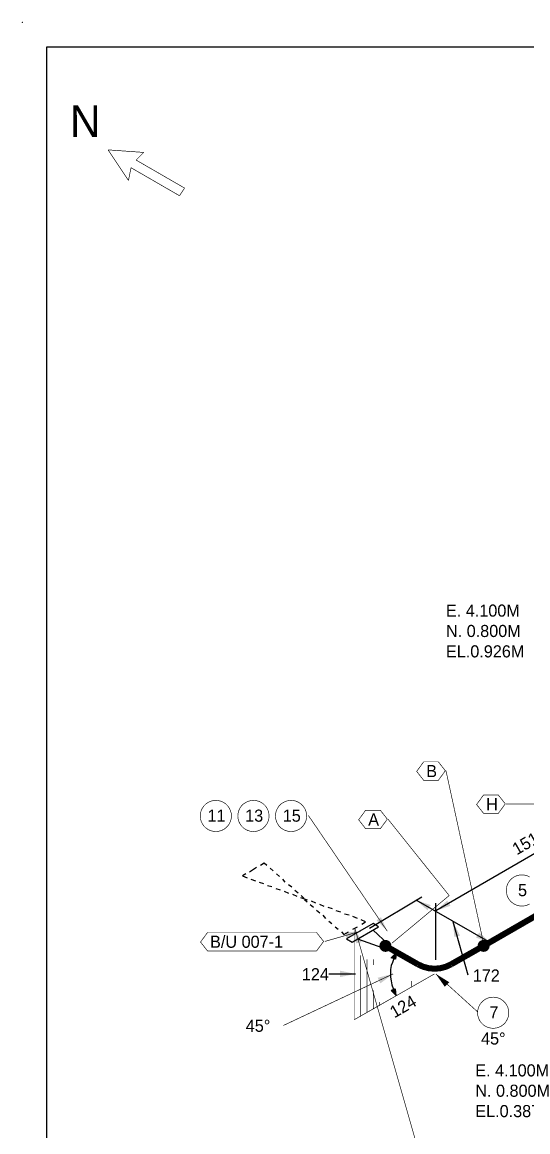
# Model space of a CAD drawing. Extents: x -4 to 431, y -3 to 272.
# Drawn here: x -3.9 to 75.4, y 97.8 to 272.1 of the extents above; entities that cross this region are included whole.
import ezdxf
from ezdxf.enums import TextEntityAlignment as Align

# ---------------------------------------------------------------- set-up
doc = ezdxf.new("R2010")
doc.units = 0
doc.header["$LTSCALE"] = 10
doc.layers.get('0').update_dxf_attribs({"lineweight": 0})
for name, color, linetype in [('DIMENSION', 2, 'Continuous'), ('INTERNAL', 3, 'Continuous'), ('PIPE', 7, 'Continuous'), ('TEXT2', 40, 'Continuous'), ('Title Block', 255, 'Continuous'), ('TITLE BLOCK-TEXT', 12, 'Continuous'), ('WELDS', 7, 'Continuous')]:
    doc.layers.add(name, color=color, linetype=linetype)
doc.styles.add('framdcn', font='', dxfattribs={"height": 2.5})
doc.styles.add('Scovan Standard', font='', dxfattribs={"height": 2.5})
doc.styles.get("Standard").update_dxf_attribs({"font": ''})
doc.styles.get('framdcn').set_extended_font_data('Franklin Gothic Medium Cond')
doc.styles.get('Scovan Standard').set_extended_font_data('Franklin Gothic Medium Cond')
doc.styles.get('Standard').set_extended_font_data('Franklin Gothic Medium Cond')

# ---------------------------------------------------------------- blocks, each defined once
blk = doc.blocks.new('block3')
at = {"layer": 'TEXT2'}
blk.add_hatch(color=256, dxfattribs=at).paths.add_polyline_path([(0, 0), (-1.7, 1.7), (-1, 2.2)])
at = {"layer": 'TEXT2', "linetype": 'ByBlock', "const_width": 0.1, "flags": 128}
blk.add_lwpolyline([(-12.4, 18.2), (0, 0)], dxfattribs=at)
blk = doc.blocks.new('block4')
at = {"layer": 'TEXT2'}
blk.add_hatch(color=256, dxfattribs=at).paths.add_polyline_path([(0, 0), (2.1, -1.3), (1.4, -2)])
at = {"layer": 'TEXT2', "linetype": 'ByBlock', "const_width": 0.1, "flags": 128}
blk.add_lwpolyline([(6.6, -6), (0, 0)], dxfattribs=at)
blk = doc.blocks.new('block8')
at = {"layer": 'TEXT2', "style": 'framdcn'}
for s, p in [('E. 4.100M', (0, 0)), ('N. 0.800M', (0, -3.2)), ('EL.0.387M', (0, -6.4))]:
    blk.add_text(s, height=1.9, dxfattribs=at).set_placement(p)
blk = doc.blocks.new('block14')
at = {"layer": 'TEXT2', "style": 'framdcn'}
for s, p in [('E. 4.100M', (0, 0)), ('N. 0.800M', (0, -3.2)), ('EL.0.926M', (0, -6.4))]:
    blk.add_text(s, height=1.9, dxfattribs=at).set_placement(p)
blk = doc.blocks.new('block45')
at = {"layer": 'PIPE', "linetype": 'ByBlock', "flags": 128}
for points in [[(0, 0), (-2.1, -1.2)], [(-1.2, -1.7), (2.9, 0.7)], [(2.1, 1.2), (0, 0)], [(4.5, -2.1), (2, 0.2)], [(2.9, 0.7), (2.1, 1.2)], [(-2.1, -1.2), (-1.2, -1.7)], [(-0.4, -1.2), (3.6, -2.6)], [(3.6, -2.6), (4.5, -2.1)]]:
    blk.add_lwpolyline(points, dxfattribs=at)
at = {"flags": 1}
for tag in ['Tag', 'UCI', 'Pipe Ref', 'Description', 'Key']:
    blk.add_attdef(tag, (0, 0), '', height=1, dxfattribs=at)
blk = doc.blocks.new('block46')
at = {"layer": 'PIPE', "linetype": 'ByBlock', "const_width": 0.95, "flags": 128}
for points in [[(-2.6, -4.51), (-7.7, -1.61)], [(7.7, -1.61), (2.6, -4.51)], [(2.6, -4.51), (1.78, -4.89), (0.91, -5.12), (0, -5.2), (-0.9, -5.12), (-1.78, -4.89), (-2.6, -4.51)]]:
    blk.add_lwpolyline(points, dxfattribs=at)
at = {"flags": 1}
for tag in ['Tag', 'UCI', 'Pipe Ref', 'Description', 'Key']:
    blk.add_attdef(tag, (0, 0), '', height=1, dxfattribs=at)
blk = doc.blocks.new('block47')
at = {"layer": 'PIPE', "linetype": 'ByBlock', "const_width": 0.95, "flags": 128}
blk.add_lwpolyline([(20.1, 11.6), (0, 0)], dxfattribs=at)
at = {"flags": 1}
for tag in ['Tag', 'UCI', 'Pipe Ref', 'Description', 'Key']:
    blk.add_attdef(tag, (0, 0), '', height=1, dxfattribs=at)
blk = doc.blocks.new('block75')
at = {"layer": 'WELDS'}
h = blk.add_hatch(color=256, dxfattribs=at)
edge = h.paths.add_edge_path(flags=0)
edge.add_arc((0, 0), 0.95, 0, 360)
at = {"flags": 1}
for tag in ['Tag', 'UCI', 'Pipe Ref', 'Description', 'Key']:
    blk.add_attdef(tag, (0, 0), '', height=1, dxfattribs=at)
blk = doc.blocks.new('block76')
at = {"layer": 'WELDS'}
h = blk.add_hatch(color=256, dxfattribs=at)
edge = h.paths.add_edge_path(flags=0)
edge.add_arc((0, 0), 0.95, 0, 360)
at = {"flags": 1}
for tag in ['Tag', 'UCI', 'Pipe Ref', 'Description', 'Key']:
    blk.add_attdef(tag, (0, 0), '', height=1, dxfattribs=at)
blk = doc.blocks.new('PADX-TBD')
blk.add_point((-7.73, 544.1))
at = {"layer": 'Title Block', "color": 255}
for p, q in [((0, 536.37), (843.77, 536.37)), ((0, 0), (0, 536.37))]:
    blk.add_line(p, q, dxfattribs=at)
at = {"layer": 'TITLE BLOCK-TEXT', "color": 12, "style": 'Scovan Standard', "flags": 8}
for tag, p in [('REF_5', (25, 38.42)), ('REV_5', (352.84, 38.42)), ('PROJECT5', (504.32, 38.42)), ('DATE5', (525.83, 38.42)), ('BY5', (542.96, 38.42)), ('CHK5', (555.71, 38.42)), ('PE5', (568.45, 38.42)), ('REF_4', (25, 31.19)), ('REV_4', (352.84, 31.19)), ('PROJECT4', (504.32, 31.19)), ('DATE4', (525.83, 31.19)), ('BY4', (542.96, 31.19)), ('CHK4', (555.71, 31.19)), ('PE4', (568.45, 31.19)), ('REF_3', (25, 23.97)), ('REV_3', (352.84, 23.97)), ('PROJECT3', (504.32, 23.97)), ('DATE3', (525.83, 23.97)), ('BY3', (542.96, 23.97)), ('CHK3', (555.71, 23.97)), ('PE3', (568.45, 23.97)), ('REF_2', (25, 16.74)), ('REV_2', (352.84, 16.74)), ('PROJECT2', (504.32, 16.74)), ('DATE2', (525.83, 16.74)), ('BY2', (542.96, 16.74)), ('CHK2', (555.71, 16.74)), ('PE2', (568.45, 16.74)), ('REF_1', (25, 9.51)), ('REV_1', (352.84, 9.51)), ('PROJECT1', (504.32, 9.51)), ('DATE1', (525.83, 9.51)), ('BY1', (542.96, 9.51)), ('CHK1', (555.71, 9.51)), ('PE1', (568.45, 9.51))]:
    blk.add_attdef(tag, text='', height=2.5, dxfattribs=at).set_placement(p, align=Align.MIDDLE_CENTER)
for tag, height, p in [('REF_5_DESC', 2.5, (52.27, 38.42)), ('REV_5_DESC', 2.5, (363.04, 38.42)), ('REF_4_DESC', 2.5, (52.27, 31.19)), ('REV_4_DESC', 2.5, (363.04, 31.19)), ('REF_3_DESC', 2.5, (52.27, 23.97)), ('REV_3_DESC', 2.5, (363.04, 23.97)), ('REF_2_DESC', 2.5, (52.27, 16.74)), ('REV_2_DESC', 2.5, (363.04, 16.74)), ('REF_1_DESC', 2.5, (52.27, 9.51)), ('REV_1_DESC', 2.5, (363.04, 9.51)), ('PATH', 2, (13, -2.9)), ('USER_PLOTTED', 2, (309, -2.9)), ('PLOT_DATE', 2, (348, -2.9))]:
    blk.add_attdef(tag, text='', height=height, dxfattribs=at).set_placement(p, align=Align.MIDDLE_LEFT)
at = {"layer": 'TITLE BLOCK-TEXT', "color": 12, "style": 'Scovan Standard'}
for tag, p in [('TITLE1', (747.45, 37.28)), ('LSD', (747.45, 31.28)), ('TITLE2', (747.45, 25.28)), ('TITLE3', (747.45, 19.28)), ('CLIENTDRAWINGNO', (686.57, 5.99)), ('RN', (838.5, 5.99))]:
    blk.add_attdef(tag, text='', height=4, dxfattribs=at).set_placement(p, align=Align.MIDDLE_CENTER)
at = {"layer": 'TITLE BLOCK-TEXT', "color": 210, "style": 'Scovan Standard', "flags": 8}
blk.add_attdef('DWGNO', text='', height=4, dxfattribs=at).set_placement((777.51, 5.99), align=Align.MIDDLE_CENTER)

msp = doc.modelspace()

# ---------------------------------------------------------------- hatches: boundary and pattern name
at = {"layer": 'DIMENSION'}
for points in [[(57.9, 134.2), (60.2, 133.4), (59.7, 132.6)], [(61, 132.5), (62.8, 134.1), (63.3, 133.3)], [(63.7, 130.8), (64.8, 128.6), (63.9, 128.4)], [(69.6, 127.5), (67.3, 128.3), (67.8, 129.1)], [(48.4, 122.6), (46, 122.1), (46, 123.1)]]:
    msp.add_hatch(color=256, dxfattribs=at).paths.add_polyline_path(points)
at = {"layer": 'INTERNAL'}
msp.add_hatch(color=256, dxfattribs=at).paths.add_polyline_path([(49.2, 129.3), (47, 128.2), (46.8, 129.1)])
msp.add_hatch(color=256, dxfattribs=at).paths.add_polyline_path([(49.2, 129.3), (47, 128.2), (46.8, 129.1)])
msp.add_hatch(color=256, dxfattribs=at).paths.add_polyline_path([(49.2, 129.3), (47, 128.2), (46.8, 129.1)])
msp.add_hatch(color=256, dxfattribs=at).paths.add_polyline_path([(49.2, 129.3), (47, 128.2), (46.8, 129.1)])
at = {"layer": 'TEXT2'}
for points in [[(48.3, 129.8), (49.4, 127.6), (48.5, 127.4)], [(54.3, 122.6), (52.3, 121.1), (51.9, 122)]]:
    msp.add_hatch(color=256, dxfattribs=at).paths.add_polyline_path(points)

# ---------------------------------------------------------------- linework, layer by layer
at = {"layer": 'DIMENSION', "linetype": 'ByBlock', "flags": 128}
for points in [[(88.8, 148.6), (61, 132.5)], [(50.6, 129.8), (58.8, 134.7)], [(69.6, 127.5), (57.9, 134.2)], [(61, 124.8), (61, 133.7)], [(66.1, 122.4), (63.7, 130.8)], [(68.6, 126.9), (70.6, 128)], [(54, 125.1), (54.8, 125.9)], [(54.1, 125.1), (54.8, 125.9)], [(54.2, 125.1), (54.8, 125.9)], [(54.3, 125), (54.8, 125.9)], [(54.8, 125.9), (54.4, 125)], [(54.6, 125.6), (54.4, 125)], [(54.8, 125.9), (54.5, 124.9)], [(54.8, 125.9), (54.6, 125.6)], [(54.8, 125.9), (54.6, 124.9)], [(54.8, 125.9), (54.7, 124.9)], [(54.8, 125.9), (54.8, 125.9)], [(54, 123.9), (53.9, 123.3)], [(54.7, 124.9), (54, 125.1)], [(54.2, 124.4), (54, 123.9)], [(54.6, 124.9), (54.1, 125.1)], [(54.5, 124.9), (54.2, 125.1)], [(54.4, 125), (54.2, 124.4)], [(54.4, 125), (54.3, 125)], [(44.2, 122.6), (48.4, 122.6)], [(53.9, 123.3), (53.9, 122.7)], [(53.9, 122.7), (53.9, 122.1)], [(53.9, 122.1), (54, 121.5)], [(54, 121.5), (54.1, 120.9)], [(54.1, 120.9), (54.3, 120.3)], [(54.3, 120.3), (54.5, 119.8)], [(54.7, 120.2), (54, 120)], [(54, 120), (54.8, 119.2)], [(54.6, 120.2), (54.1, 120)], [(54.1, 120), (54.8, 119.2)], [(54.5, 120.2), (54.2, 120)], [(54.2, 120), (54.8, 119.2)], [(54.3, 120.1), (54.8, 119.2)], [(54.4, 120.1), (54.3, 120.1)], [(54.8, 119.2), (54.4, 120.1)], [(54.8, 119.2), (54.5, 120.2)], [(54.5, 119.8), (54.8, 119.2)], [(54.8, 119.2), (54.6, 120.2)], [(54.8, 119.2), (54.7, 120.2)]]:
    msp.add_lwpolyline(points, dxfattribs=at)
at = {"layer": 'INTERNAL', "linetype": 'ByBlock', "const_width": 0.1, "flags": 128}
msp.add_lwpolyline([(25.2, 126.2), (24.1, 127.6), (25.2, 129.1), (42.3, 129.1), (43.4, 127.7), (42.3, 126.2)], close=True, dxfattribs=at)
msp.add_lwpolyline([(43.6, 127.7), (49.2, 129.3)], dxfattribs=at)
msp.add_lwpolyline([(43.6, 127.7), (49.2, 129.3)], dxfattribs=at)
msp.add_lwpolyline([(43.6, 127.7), (49.2, 129.3)], dxfattribs=at)
msp.add_lwpolyline([(43.6, 127.7), (49.2, 129.3)], dxfattribs=at)
at = {"layer": 'PIPE', "linetype": 'ByBlock', "flags": 128}
for points in [[(34.1, 140), (33.5, 139.6)], [(34.5, 139.6), (34.1, 140)], [(31.2, 138.3), (30.7, 138)], [(30.7, 138), (31.4, 137.7)], [(32.4, 139), (31.8, 138.6)], [(32.9, 139.3), (32.4, 139)], [(35.5, 138.8), (35, 139.2)], [(36.5, 137.9), (36, 138.3)], [(32, 137.5), (32.7, 137.2)], [(33.3, 137), (34, 136.8)], [(34.6, 136.5), (35.3, 136.3)], [(35.9, 136), (36.6, 135.8)], [(37.4, 137), (37, 137.5)], [(38.4, 136.2), (37.9, 136.6)], [(37.2, 135.6), (37.9, 135.3)], [(38.5, 135.1), (39.2, 134.8)], [(39.4, 135.3), (38.9, 135.7)], [(39.8, 134.6), (40.4, 134.4)], [(40.3, 134.5), (39.9, 134.9)], [(40.9, 134.2), (40.3, 134.4)], [(40.4, 134.3), (40.8, 133.9)], [(41.3, 133.5), (41.8, 133.1)], [(42.2, 133.7), (41.5, 134)], [(42.3, 132.6), (42.8, 132.2)], [(43.5, 133.2), (42.8, 133.5)], [(44.8, 132.8), (44.1, 133)], [(46.1, 132.3), (45.4, 132.5)], [(43.3, 131.8), (43.7, 131.3)], [(44.2, 130.9), (44.7, 130.5)], [(47.4, 131.8), (46.7, 132)], [(48.7, 131.3), (48, 131.6)], [(50, 130.8), (49.3, 131.1)], [(49.4, 130.4), (50, 130.8)], [(45.2, 130), (45.7, 129.6)], [(46.2, 129.2), (46.6, 128.8)], [(46.6, 128.8), (47.3, 129.2)], [(48, 129.6), (48.7, 130)]]:
    msp.add_lwpolyline(points, dxfattribs=at)
at = {"layer": 'TEXT2', "linetype": 'ByBlock', "const_width": 0.1, "flags": 128}
for points in [[(12.8, 247.2), (9.6, 252)], [(9.6, 252), (15.2, 251.6)], [(15.2, 251.6), (14, 250.4)], [(13.2, 249.2), (12.8, 247.2)], [(20.8, 244.8), (13.2, 249.2)], [(14, 250.4), (21.6, 246)], [(21.6, 246), (20.8, 244.8)], [(62.6, 154.5), (68.6, 126.9)], [(72, 149.3), (88.8, 149.3)], [(53.5, 146.9), (63.1, 134.9)], [(75.73, 133.58), (75.34, 133.4), (74.93, 133.29), (74.5, 133.25), (74.07, 133.29), (73.66, 133.4), (73.28, 133.58), (72.93, 133.82), (72.62, 134.13), (72.38, 134.47), (72.2, 134.86), (72.09, 135.27), (72.05, 135.7), (72.09, 136.13), (72.2, 136.54), (72.38, 136.93), (72.62, 137.27), (72.93, 137.58), (73.28, 137.82), (73.66, 138), (74.07, 138.11), (74.5, 138.15), (74.93, 138.11), (75.34, 138), (75.73, 137.82)], [(63.1, 134.9), (54.1, 127.4)], [(48.2, 129.8), (48.2, 115.4)], [(48.2, 129.8), (48.2, 115.4)], [(48.3, 129.8), (60.2, 88.1)], [(49.2, 125.5), (49.2, 115.9)], [(50.2, 124.9), (50.2, 116.5)], [(51.2, 124.9), (51.2, 124)], [(54.3, 122.6), (37.1, 114.5)], [(48.2, 115.4), (60.8, 122.6)], [(57.2, 121.5), (57.2, 120.5)], [(51.2, 120), (51.2, 117.1)], [(52.2, 118.2), (52.2, 117.6)]]:
    msp.add_lwpolyline(points, dxfattribs=at)
at = {"layer": 'TEXT2', "color": 20, "linetype": 'ByBlock', "const_width": 0.1, "flags": 128}
for points in [[(59.1, 153), (58, 154.4), (59.1, 155.9), (61.4, 155.9), (62.5, 154.5), (61.4, 153)], [(68.5, 147.8), (67.4, 149.2), (68.5, 150.7), (70.8, 150.7), (71.9, 149.3), (70.8, 147.8)], [(50, 145.4), (48.9, 146.8), (50, 148.3), (52.3, 148.3), (53.4, 146.9), (52.3, 145.4)]]:
    msp.add_lwpolyline(points, close=True, dxfattribs=at)
at = {"layer": 'TEXT2', "linetype": 'ByBlock', "const_width": 0.1, "flags": 128}
for points in [[(28.91, 146.97), (28.8, 146.56), (28.62, 146.18), (28.38, 145.83), (28.07, 145.52), (27.73, 145.28), (27.34, 145.1), (26.93, 144.99), (26.5, 144.95), (26.07, 144.99), (25.66, 145.1), (25.27, 145.28), (24.93, 145.52), (24.62, 145.83), (24.38, 146.18), (24.2, 146.56), (24.09, 146.97), (24.05, 147.4), (24.09, 147.83), (24.2, 148.24), (24.38, 148.62), (24.62, 148.97), (24.93, 149.28), (25.27, 149.52), (25.66, 149.7), (26.07, 149.81), (26.5, 149.85), (26.93, 149.81), (27.34, 149.7), (27.73, 149.52), (28.07, 149.28), (28.38, 148.97), (28.62, 148.62), (28.8, 148.24), (28.91, 147.83), (28.95, 147.4)], [(34.81, 146.97), (34.7, 146.56), (34.52, 146.18), (34.28, 145.83), (33.97, 145.52), (33.62, 145.28), (33.24, 145.1), (32.83, 144.99), (32.4, 144.95), (31.97, 144.99), (31.56, 145.1), (31.18, 145.28), (30.83, 145.52), (30.52, 145.83), (30.28, 146.18), (30.1, 146.56), (29.99, 146.97), (29.95, 147.4), (29.99, 147.83), (30.1, 148.24), (30.28, 148.62), (30.52, 148.97), (30.83, 149.28), (31.18, 149.52), (31.56, 149.7), (31.97, 149.81), (32.4, 149.85), (32.83, 149.81), (33.24, 149.7), (33.62, 149.52), (33.97, 149.28), (34.28, 148.97), (34.52, 148.62), (34.7, 148.24), (34.81, 147.83), (34.85, 147.4)], [(40.71, 146.97), (40.6, 146.56), (40.42, 146.18), (40.18, 145.83), (39.87, 145.52), (39.52, 145.28), (39.14, 145.1), (38.73, 144.99), (38.3, 144.95), (37.87, 144.99), (37.46, 145.1), (37.08, 145.28), (36.73, 145.52), (36.42, 145.83), (36.18, 146.18), (36, 146.56), (35.89, 146.97), (35.85, 147.4), (35.89, 147.83), (36, 148.24), (36.18, 148.62), (36.42, 148.97), (36.73, 149.28), (37.08, 149.52), (37.46, 149.7), (37.87, 149.81), (38.3, 149.85), (38.73, 149.81), (39.14, 149.7), (39.52, 149.52), (39.87, 149.28), (40.18, 148.97), (40.42, 148.62), (40.6, 148.24), (40.71, 147.83), (40.75, 147.4)], [(72.41, 116.07), (72.3, 115.66), (72.12, 115.28), (71.88, 114.93), (71.57, 114.62), (71.23, 114.38), (70.84, 114.2), (70.43, 114.09), (70, 114.05), (69.57, 114.09), (69.16, 114.2), (68.78, 114.38), (68.43, 114.62), (68.12, 114.93), (67.88, 115.28), (67.7, 115.66), (67.59, 116.07), (67.55, 116.5), (67.59, 116.93), (67.7, 117.34), (67.88, 117.72), (68.12, 118.07), (68.43, 118.38), (68.78, 118.62), (69.16, 118.8), (69.57, 118.91), (70, 118.95), (70.43, 118.91), (70.84, 118.8), (71.23, 118.62), (71.57, 118.38), (71.88, 118.07), (72.12, 117.72), (72.3, 117.34), (72.41, 116.93), (72.45, 116.5)]]:
    msp.add_lwpolyline(points, close=True, dxfattribs=at)

# ---------------------------------------------------------------- block references
at = {"xscale": 0.5, "yscale": 0.5, "zscale": 0.5}
msp.add_blockref('PADX-TBD', (0, 0), dxfattribs=at)
at = {"layer": 'PIPE'}
for name, p in [('block47', (68.5, 127)), ('block45', (49.1, 129.3)), ('block46', (60.8, 128.61))]:
    msp.add_blockref(name, p, dxfattribs=at)
at = {"layer": 'TEXT2'}
for name, p in [('block14', (62.6, 178.7)), ('block3', (53.4, 129.3)), ('block4', (61, 122.6)), ('block8', (67.2, 106.5))]:
    msp.add_blockref(name, p, dxfattribs=at)
at = {"layer": 'WELDS'}
for name, p in [('block75', (53.1, 127)), ('block76', (68.5, 127))]:
    msp.add_blockref(name, p, dxfattribs=at)

# ---------------------------------------------------------------- texts
at = {"layer": 'DIMENSION', "style": 'framdcn'}
for s, p in [('151', (73.7, 141.2)), ('124', (54.5, 115.6))]:
    msp.add_text(s, height=1.9, rotation=30, dxfattribs=at).set_placement(p)
for s, p in [('124', (40, 121.6)), ('172', (66.8, 121.4))]:
    msp.add_text(s, height=1.9, dxfattribs=at).set_placement(p)
at = {"layer": 'INTERNAL', "style": 'framdcn'}
msp.add_text('B/U 007-1', height=1.9, dxfattribs=at).set_placement((25.6, 126.7))
at = {"layer": 'TEXT2', "style": 'framdcn'}
for s, height, p in [('N', 5, (3.6, 254)), ('B', 1.9, (59.5, 153.5)), ('H', 1.9, (68.9, 148.3)), ('11', 1.9, (25.2, 146.5)), ('13', 1.9, (31.1, 146.5)), ('15', 1.9, (37, 146.5)), ('A', 1.9, (50.4, 145.9)), ('5', 1.9, (73.9, 134.8)), ('7', 1.9, (69.4, 115.6)), ('45°', 1.9, (31.2, 113.5)), ('45°', 1.9, (68.1, 111.5))]:
    msp.add_text(s, height=height, dxfattribs=at).set_placement(p)

doc.saveas('drawing.dxf')
